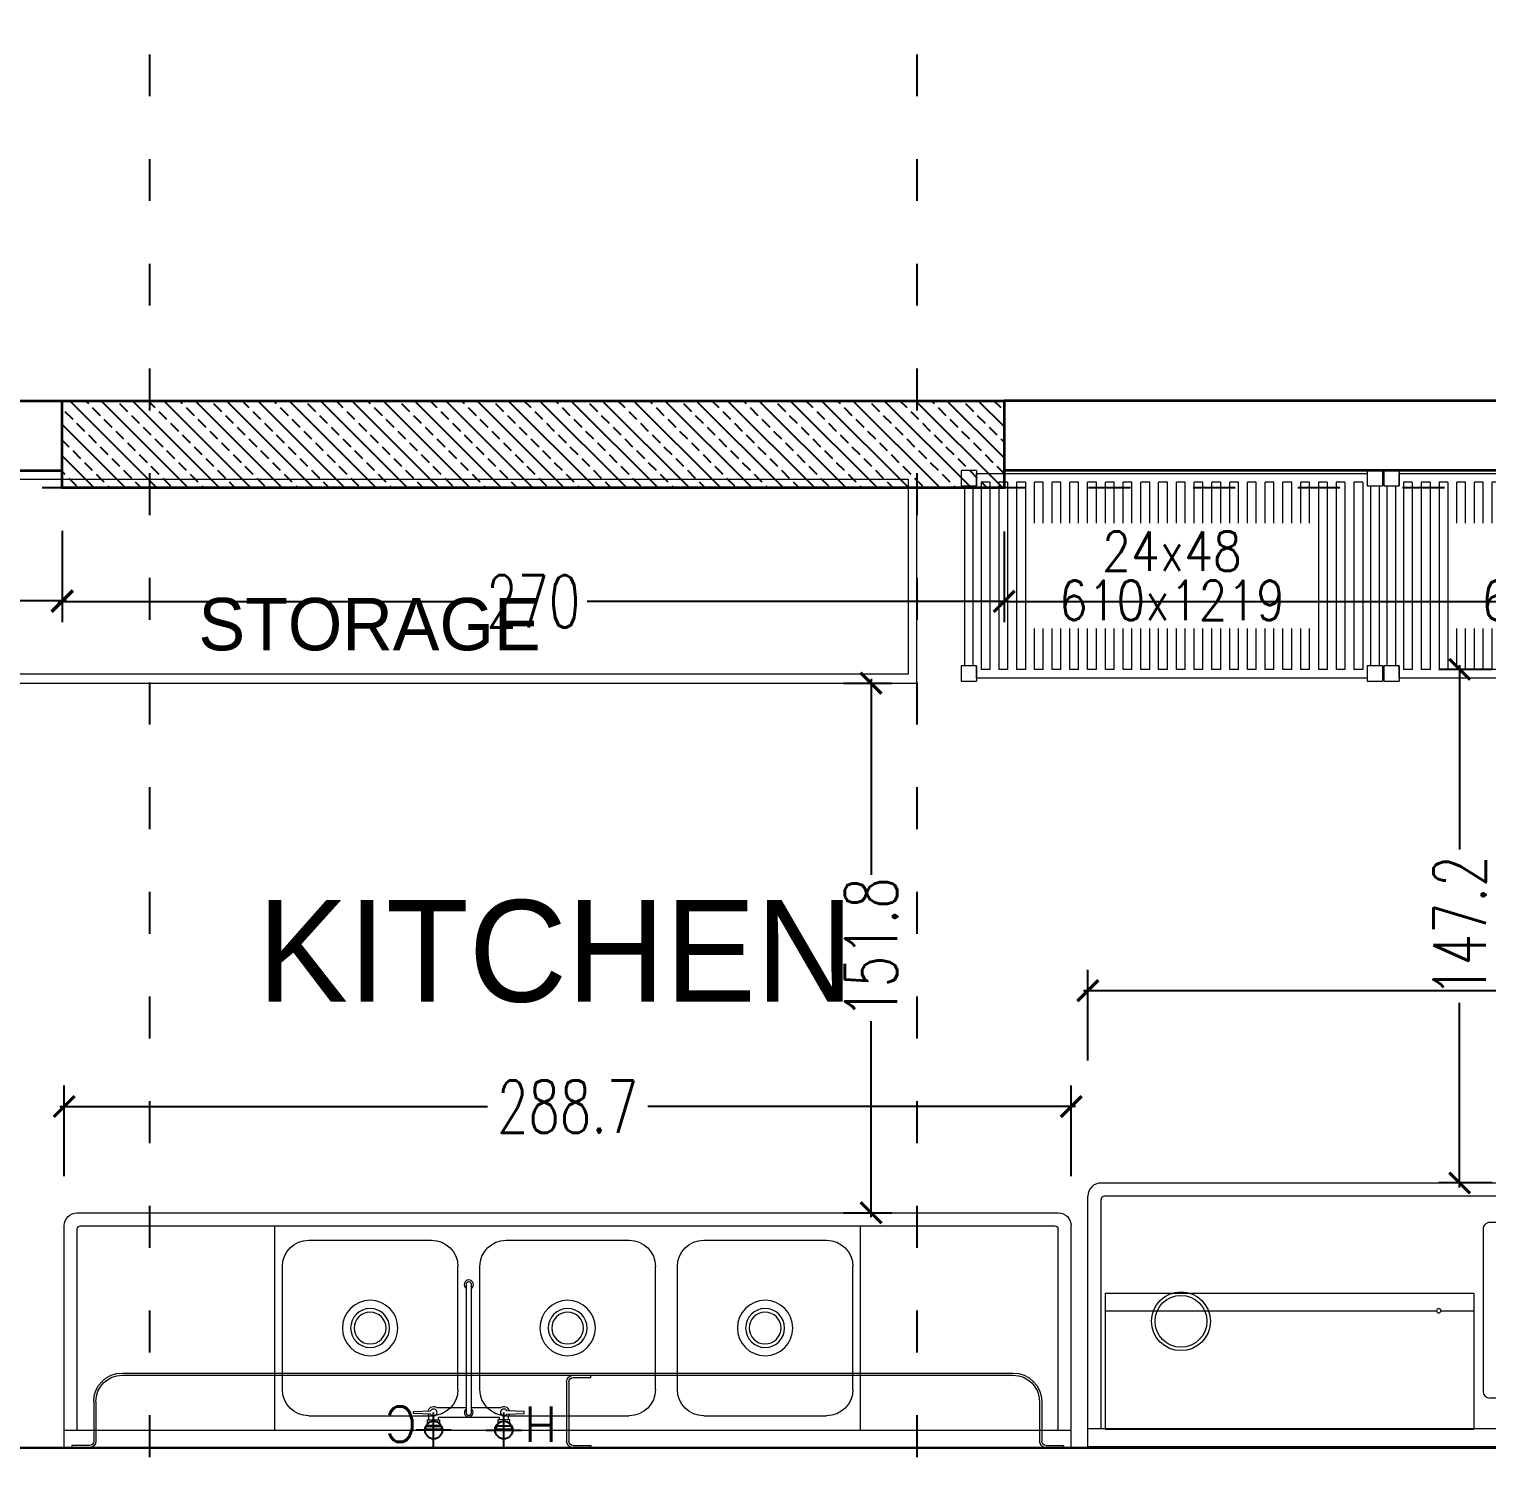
# Model space of a CAD drawing. Header units: centimetres. Extents: x -3207095 to 15275363, y -32656 to 4798027.
# Drawn here: x 684857.3 to 685275.2, y 4438412.8 to 4438823.4 of the extents above; entities that cross this region are included whole.
import ezdxf
from ezdxf.enums import TextEntityAlignment as Align

# ---------------------------------------------------------------- set-up
doc = ezdxf.new("R2010")
doc.units = ezdxf.units.CM
doc.linetypes.add('ACAD_ISO03W100', pattern=[30, 12, -18])
doc.linetypes.add('DUZ', pattern=[500, 500])
doc.layers.get('0').update_dxf_attribs({"color": 1, "linetype": 'DUZ'})
for name, color, linetype, lineweight in [('0A-WALL', 4, 'Continuous', 30), ('200', 9, 'Continuous', 0), ('204', 9, 'Continuous', 13), ('800', 2, 'Continuous', 15), ('DUVAR', 7, 'Continuous', 35), ('Fix & Furniture', 144, 'Continuous', 13), ('IND DUCTO INYECCION', 130, 'Continuous', 0), ('inne_gulv', 252, 'Continuous', 9), ('KOLON_F', 3, 'Continuous', 35), ('Wall', 7, 'Continuous', 35)]:
    doc.layers.add(name, color=color, linetype=linetype, lineweight=lineweight)
for name, color, linetype in [('204-KCL-SHSIZE-M', 7, 'Continuous'), ('450', 6, 'Continuous'), ('DIM', 1, 'DUZ'), ('KOLTAR_F', 145, 'Continuous')]:
    doc.layers.add(name, color=color, linetype=linetype)
doc.styles.add('DIM', font='ROMANSTW.SHX', dxfattribs={"width": 0.7})
doc.styles.add('ROMANS', font='romans.shx')
doc.styles.add('SIMPLEX', font='simplex.shx', dxfattribs={"height": 90})
doc.dimstyles.new('1_100', dxfattribs={"dimtxt": 15, "dimasz": 6, "dimexe": 6, "dimexo": 0, "dimgap": 2, "dimtad": 0, "dimdec": 1, "dimzin": 11, "dimdsep": 46, "dimtxsty": 'DIM', "dimblk": 'ARCHTICK', "dimcen": 3, "dimdle": 1.25, "dimclrt": 2, "dimadec": 0, "dimazin": 0, "dimtfac": 1.25, "dimtdec": 1, "dimtix": 1, "dimtofl": 0, "dimtmove": 1, "dimatfit": 3, "dimldrblk": 'ARCHTICK', "dimfxl": 20, "dimfxlon": 1, "dimtolj": 1, "dimtzin": 0, "dimarcsym": 0})

# ---------------------------------------------------------------- blocks, each defined once
blk = doc.blocks.new('_ArchTick')
at = {"color": 0, "linetype": 'ByBlock', "const_width": 0.15}
blk.add_lwpolyline([(-0.5, -0.5), (0.5, 0.5)], dxfattribs=at)
blk = doc.blocks.new('*D5529')
at = {"layer": 'Defpoints', "color": 0, "linetype": 'Continuous', "lineweight": 5, "transparency": 16777216}
for p in [(684866.79, 4438691.93), (684616.79, 4438666.93), (684866.79, 4438659.6)]:
    blk.add_point(p, dxfattribs=at)
at = {"layer": 'DIM', "color": 0, "linetype": 'Continuous', "lineweight": -2, "transparency": 16777216}
for p, q in [((684866.79, 4438679.6), (684866.79, 4438653.6)), ((684616.79, 4438666.93), (684616.79, 4438653.6)), ((684615.54, 4438659.6), (684726.29, 4438659.6)), ((684868.04, 4438659.6), (684757.29, 4438659.6))]:
    blk.add_line(p, q, dxfattribs=at)
at = {"layer": 'DIM', "color": 0, "linetype": 'Continuous', "lineweight": -2, "transparency": 16777216, "xscale": 6, "yscale": 6, "zscale": 6, "rotation": 180}
blk.add_blockref('_ArchTick', (684616.79, 4438659.6), dxfattribs=at)
at = {"layer": 'DIM', "color": 0, "linetype": 'Continuous', "lineweight": -2, "transparency": 16777216, "xscale": 6, "yscale": 6, "zscale": 6}
blk.add_blockref('_ArchTick', (684866.79, 4438659.6), dxfattribs=at)
at = {"layer": 'DIM', "color": 2, "linetype": 'Continuous', "lineweight": 5, "transparency": 16777216, "insert": (684741.79, 4438659.6), "char_height": 15, "attachment_point": 5, "style": 'DIM'}
blk.add_mtext('\\A1;250', dxfattribs=at)
blk = doc.blocks.new('*D4498')
at = {"layer": 'Defpoints', "color": 0, "linetype": 'Continuous', "lineweight": 5, "transparency": 16777216}
for p in [(684866.79, 4438691.93), (685136.79, 4438691.93), (685136.79, 4438659.41)]:
    blk.add_point(p, dxfattribs=at)
at = {"layer": 'DIM', "color": 0, "linetype": 'Continuous', "lineweight": -2, "transparency": 16777216}
for p, q in [((684866.79, 4438679.41), (684866.79, 4438653.41)), ((685136.79, 4438679.41), (685136.79, 4438653.41)), ((684865.54, 4438659.41), (684986.29, 4438659.41)), ((685138.04, 4438659.41), (685017.29, 4438659.41))]:
    blk.add_line(p, q, dxfattribs=at)
at = {"layer": 'DIM', "color": 0, "linetype": 'Continuous', "lineweight": -2, "transparency": 16777216, "xscale": 6, "yscale": 6, "zscale": 6, "rotation": 180}
blk.add_blockref('_ArchTick', (684866.79, 4438659.41), dxfattribs=at)
at = {"layer": 'DIM', "color": 0, "linetype": 'Continuous', "lineweight": -2, "transparency": 16777216, "xscale": 6, "yscale": 6, "zscale": 6}
blk.add_blockref('_ArchTick', (685136.79, 4438659.41), dxfattribs=at)
at = {"layer": 'DIM', "color": 2, "linetype": 'Continuous', "lineweight": 5, "transparency": 16777216, "insert": (685001.79, 4438659.41), "char_height": 15, "attachment_point": 5, "style": 'DIM'}
blk.add_mtext('\\A1;270', dxfattribs=at)
blk = doc.blocks.new('*D5530')
at = {"layer": 'Defpoints', "color": 0, "linetype": 'Continuous', "lineweight": 5, "transparency": 16777216}
for p in [(685136.79, 4438691.93), (685606.79, 4438691.93), (685606.79, 4438659.41)]:
    blk.add_point(p, dxfattribs=at)
at = {"layer": 'DIM', "color": 0, "linetype": 'Continuous', "lineweight": -2, "transparency": 16777216}
for p, q in [((685136.79, 4438679.41), (685136.79, 4438653.41)), ((685606.79, 4438679.41), (685606.79, 4438653.41)), ((685135.54, 4438659.41), (685356.29, 4438659.41)), ((685608.04, 4438659.41), (685387.29, 4438659.41))]:
    blk.add_line(p, q, dxfattribs=at)
at = {"layer": 'DIM', "color": 0, "linetype": 'Continuous', "lineweight": -2, "transparency": 16777216, "xscale": 6, "yscale": 6, "zscale": 6, "rotation": 180}
blk.add_blockref('_ArchTick', (685136.79, 4438659.41), dxfattribs=at)
at = {"layer": 'DIM', "color": 0, "linetype": 'Continuous', "lineweight": -2, "transparency": 16777216, "xscale": 6, "yscale": 6, "zscale": 6}
blk.add_blockref('_ArchTick', (685606.79, 4438659.41), dxfattribs=at)
at = {"layer": 'DIM', "color": 2, "linetype": 'Continuous', "lineweight": 5, "transparency": 16777216, "insert": (685371.79, 4438659.41), "char_height": 15, "attachment_point": 5, "style": 'DIM'}
blk.add_mtext('\\A1;470', dxfattribs=at)
blk = doc.blocks.new('*D5819')
at = {"layer": 'Defpoints', "color": 0, "linetype": 'Continuous', "lineweight": 5, "transparency": 16777216}
for p in [(691256.93, 4438668.74), (0, 4437978.74), (691238.54, 4437978.74)]:
    blk.add_point(p, dxfattribs=at)
at = {"layer": 'DIM', "color": 0, "linetype": 'Continuous', "lineweight": -2, "transparency": 16777216}
for p, q in [((691256.93, 4438668.74), (691232.54, 4438668.74)), ((691238.54, 4438669.99), (691238.54, 4438339.24)), ((691238.54, 4437977.49), (691238.54, 4438308.24)), ((691218.54, 4437978.74), (691244.54, 4437978.74))]:
    blk.add_line(p, q, dxfattribs=at)
at = {"layer": 'DIM', "color": 0, "linetype": 'Continuous', "lineweight": -2, "transparency": 16777216, "xscale": 6, "yscale": 6, "zscale": 6}
for p, rotation in [((691238.54, 4438668.74), 90), ((691238.54, 4437978.74), 270)]:
    blk.add_blockref('_ArchTick', p, dxfattribs=dict(at, rotation=rotation))
at = {"layer": 'DIM', "color": 2, "linetype": 'Continuous', "lineweight": 5, "transparency": 16777216, "insert": (691238.54, 4438323.74), "char_height": 15, "attachment_point": 5, "rotation": 90, "style": 'DIM'}
blk.add_mtext('\\A1;690', dxfattribs=at)
blk = doc.blocks.new('ADK0468P')
at = {"layer": '200'}
for p, q in [((6, 0), (6, -2)), ((71.03, 0), (6, 0)), ((71.03, 0), (71.03, -28.5)), ((0, -8), (6, -2)), ((6, -2), (71.03, -2)), ((69.53, -2), (69.53, -28.13)), ((6, -24.75), (6, -6.25)), ((6.75, -5.5), (25.25, -5.5)), ((26, -24.75), (26, -6.25)), ((0, -8), (0, -30)), ((6.75, -25.5), (25.25, -25.5)), ((0, -28.5), (69.15, -28.5)), ((0, -30), (69.53, -30))]:
    blk.add_line(p, q, dxfattribs=at)
for radius in [3.16, 2.22, 1.81]:
    blk.add_circle((16, -15.5), radius, dxfattribs=at)
for centre, radius, start, end in [((6.75, -6.25), 0.75, 90, 180), ((25.25, -6.25), 0.75, 0, 90), ((6.75, -24.75), 0.75, 180, 270), ((25.25, -24.75), 0.75, 270, 0), ((69.15, -28.13), 0.375, 270, 360), ((69.53, -28.5), 1.5, 270, 360)]:
    blk.add_arc(centre, radius, start, end, dxfattribs=at)
blk = doc.blocks.new('ADA234P')
at = {"layer": '200'}
for p, q in [((0, 0), (42, 0)), ((42, -15.5), (42, 0)), ((0, -15.5), (0, 0)), ((0, -13.5), (37.75, -13.5)), ((38.25, -13.5), (42, -13.5)), ((0, -15.5), (42, -15.5))]:
    blk.add_line(p, q, dxfattribs=at)
blk.add_circle((38, -13.5), 0.25, dxfattribs=at)
blk = doc.blocks.new('TSR0483P')
at = {"layer": '200'}
for p, q in [((3.31, 0), (1.31, 0)), ((1.31, 0), (1.31, -0.05)), ((3.31, -0.05), (3.31, 0)), ((9.31, 0), (11.31, 0)), ((9.31, -0.05), (9.31, 0)), ((11.31, 0), (11.31, -0.05)), ((1.31, -0.05), (1.46, -0.11)), ((1.46, -0.11), (1.46, -0.39)), ((1.46, -0.11), (3.16, -0.11)), ((1.46, -0.39), (3.16, -0.39)), ((1.63, -0.52), (1.63, -1.16)), ((3, -0.52), (1.63, -0.52)), ((1.63, -1.16), (3, -1.16)), ((1.78, -0.39), (1.78, -0.52)), ((1.78, -1.16), (1.78, -1.61)), ((2.85, -0.52), (2.85, -0.39)), ((2.85, -1.46), (2.85, -1.16)), ((9.78, -1.46), (2.85, -1.46)), ((3, -1.16), (3, -0.52)), ((3.16, -0.11), (3.31, -0.05)), ((3.16, -0.39), (3.16, -0.11)), ((9.46, -0.11), (9.31, -0.05)), ((9.46, -0.39), (9.46, -0.11)), ((9.46, -0.11), (11.16, -0.11)), ((11.16, -0.39), (9.46, -0.39)), ((9.63, -1.16), (9.63, -0.52)), ((9.63, -0.52), (11, -0.52)), ((11, -1.16), (9.63, -1.16)), ((9.78, -0.52), (9.78, -0.39)), ((9.78, -1.46), (9.78, -1.16)), ((10.85, -0.39), (10.85, -0.52)), ((10.85, -1.16), (10.85, -1.61)), ((11, -0.52), (11, -1.16)), ((11.31, -0.05), (11.16, -0.11)), ((11.16, -0.11), (11.16, -0.39)), ((1.97, -1.8), (0, -1.87)), ((0, -1.87), (0, -2.13)), ((0, -2.13), (1.97, -2.2)), ((2.7, -2.54), (6, -2.54)), ((6, -1.99), (6, -16.57)), ((6.62, -16.57), (6.62, -1.99)), ((6.62, -2.54), (9.93, -2.54)), ((10.66, -1.8), (12.62, -1.87)), ((12.62, -2.13), (10.66, -2.2)), ((12.62, -1.87), (12.62, -2.13))]:
    blk.add_line(p, q, dxfattribs=at)
for centre, radius, start, end in [((2.31, -2), 0.662, 144.2093, 163.6134), ((2.31, -2), 0.4, 209.9059, 150.0941), ((6.31, -2), 0.5, 308.111, 231.889), ((10.31, -2), 0.4, 29.9059, 330.0941), ((10.31, -2), 0.662, 16.3866, 35.7907), ((2.31, -2), 0.662, 196.4779, 305.6345), ((6.31, -1.99), 0.309, 0, 180), ((10.31, -2), 0.662, 234.3655, 343.5221), ((6.31, -16.57), 0.528, 125.524, 54.0084), ((6.31, -16.57), 0.309, 180, 0)]:
    blk.add_arc(centre, radius, start, end, dxfattribs=at)
at = {"layer": '450'}
for p, q in [((2.31, 2), (2.31, -2)), ((10.31, 2), (10.31, -2)), ((4.31, 0), (0.31, 0)), ((8.31, 0), (12.31, 0))]:
    blk.add_line(p, q, dxfattribs=at)
for centre in [(2.31, 0), (10.31, 0)]:
    blk.add_circle(centre, 1, dxfattribs=at)
at = {"layer": '450', "style": 'SIMPLEX'}
for s, p in [('H', (-3.76, -2.67)), ('C', (12.26, -2.67))]:
    blk.add_text(s, height=4, dxfattribs=at).set_placement(p)
blk = doc.blocks.new('freg3pozas')
at = {"layer": '200'}
for p, q in [((32.1533, 16.6547), (35.0675, 16.6547)), ((32.1533, 16.6547), (32.1533, 16.0133)), ((35.0675, 16.6547), (35.0675, 16.0133)), ((32.1533, 16.6039), (35.0675, 16.6039)), ((32.1914, 16.6039), (32.1914, 16.0229)), ((32.7625, 16.6039), (32.7625, 16.0133)), ((34.4579, 16.6039), (34.4579, 16.0133)), ((35.0294, 16.6039), (35.0294, 16.0229)), ((32.8609, 16.5626), (33.2165, 16.5626)), ((33.4324, 16.5626), (33.788, 16.5626)), ((34.0039, 16.5626), (34.3595, 16.5626)), ((32.7847, 16.4864), (32.7847, 16.1308)), ((33.2927, 16.4864), (33.2927, 16.1308)), ((33.3562, 16.4864), (33.3562, 16.1308)), ((33.8642, 16.4864), (33.8642, 16.1308)), ((33.9277, 16.4864), (33.9277, 16.1308)), ((34.4357, 16.4864), (34.4357, 16.1308)), ((32.8609, 16.0546), (33.2165, 16.0546)), ((33.4324, 16.0546), (33.788, 16.0546)), ((34.0039, 16.0546), (34.3595, 16.0546)), ((32.2009, 16.0133), (35.0199, 16.0133)), ((32.1914, 15.9752), (35.0294, 15.9752))]:
    blk.add_line(p, q, dxfattribs=at)
for centre, radius in [((33.0387, 16.3086), 0.0802), ((33.6102, 16.3086), 0.0802), ((34.1817, 16.3086), 0.0802), ((33.0387, 16.3086), 0.0564), ((33.0387, 16.3086), 0.046), ((33.6102, 16.3086), 0.0564), ((33.6102, 16.3086), 0.046), ((34.1817, 16.3086), 0.0564), ((34.1817, 16.3086), 0.046)]:
    blk.add_circle(centre, radius, dxfattribs=at)
for centre, radius, start, end in [((32.8609, 16.4864), 0.0762, 90, 180), ((33.2165, 16.4864), 0.0762, 0, 90), ((33.4324, 16.4864), 0.0762, 90, 180), ((33.788, 16.4864), 0.0762, 0, 90), ((34.0039, 16.4864), 0.0762, 90, 180), ((34.3595, 16.4864), 0.0762, 0, 90), ((32.8609, 16.1308), 0.0762, 180, 270), ((33.2165, 16.1308), 0.0762, 270, 0), ((33.4324, 16.1308), 0.0762, 180, 270), ((33.788, 16.1308), 0.0762, 270, 0), ((34.0039, 16.1308), 0.0762, 180, 270), ((34.3595, 16.1308), 0.0762, 270, 0), ((32.1914, 16.0133), 0.0381, 180, 270), ((32.2009, 16.0229), 0.00952, 180, 270), ((35.0199, 16.0229), 0.00952, 270, 0), ((35.0294, 16.0133), 0.0381, 270, 0)]:
    blk.add_arc(centre, radius, start, end, dxfattribs=at)
blk = doc.blocks.new('CBS1499P')
at = {"layer": '200'}
for p, q in [((0, 0), (0, -1.75)), ((1.75, 0), (0, 0)), ((1.75, 0), (1.75, -1.75)), ((46.25, 0), (46.25, -1.75)), ((48, 0), (46.25, 0)), ((48, 0), (48, -1.75)), ((1.75, -1.75), (1.75, -0.341)), ((1.75, -0.341), (46.25, -0.341)), ((46.25, -0.341), (46.25, -1.75)), ((0, -1.75), (1.75, -1.75)), ((0.375, -1.75), (0.375, -22.25)), ((1.375, -22.25), (1.375, -1.75)), ((1.375, -1.75), (1.75, -1.75)), ((46.25, -1.75), (48, -1.75)), ((46.25, -1.75), (46.625, -1.75)), ((46.625, -1.75), (46.625, -22.25)), ((47.625, -1.75), (47.625, -22.25)), ((0, -22.25), (0, -24)), ((1.75, -22.25), (0, -22.25)), ((1.75, -22.25), (1.375, -22.25)), ((1.75, -22.25), (1.75, -24)), ((1.75, -23.659), (1.75, -22.25)), ((46.25, -22.25), (46.25, -24)), ((48, -22.25), (46.25, -22.25)), ((46.625, -22.25), (46.25, -22.25)), ((46.25, -22.25), (46.25, -23.66)), ((48, -22.25), (48, -24)), ((0, -24), (1.75, -24)), ((46.25, -23.66), (1.75, -23.659)), ((46.25, -24), (48, -24))]:
    blk.add_line(p, q, dxfattribs=at)
at = {"layer": '204'}
for p, q in [((3.261, -1.341), (2.261, -1.341)), ((2.261, -1.341), (2.261, -22.659)), ((3.261, -1.341), (3.261, -22.659)), ((5.284, -1.341), (4.284, -1.341)), ((4.284, -1.341), (4.284, -22.659)), ((5.284, -1.341), (5.284, -22.659)), ((7.307, -1.341), (6.307, -1.341)), ((6.307, -1.341), (6.307, -22.659)), ((7.307, -1.341), (7.307, -22.659)), ((9.33, -1.341), (8.33, -1.341)), ((8.33, -6), (8.33, -1.341)), ((9.33, -6), (9.33, -1.341)), ((11.352, -1.341), (10.352, -1.341)), ((10.352, -6), (10.352, -1.341)), ((11.352, -6), (11.352, -1.341)), ((13.375, -1.341), (12.375, -1.341)), ((12.375, -6), (12.375, -1.341)), ((13.375, -6), (13.375, -1.341)), ((15.398, -1.341), (14.398, -1.341)), ((14.398, -6), (14.398, -1.341)), ((15.398, -6), (15.398, -1.341)), ((17.42, -1.341), (16.42, -1.341)), ((16.42, -6), (16.42, -1.341)), ((17.42, -6), (17.42, -1.341)), ((19.443, -1.341), (18.443, -1.341)), ((18.443, -6), (18.443, -1.341)), ((19.443, -6), (19.443, -1.341)), ((21.466, -1.341), (20.466, -1.341)), ((20.466, -6), (20.466, -1.341)), ((21.466, -6), (21.466, -1.341)), ((23.489, -1.341), (22.489, -1.341)), ((22.489, -6), (22.489, -1.341)), ((23.489, -6), (23.489, -1.341)), ((25.511, -1.341), (24.511, -1.341)), ((24.511, -6), (24.511, -1.341)), ((25.511, -6), (25.511, -1.341)), ((27.534, -1.341), (26.534, -1.341)), ((26.534, -6), (26.534, -1.341)), ((27.534, -6), (27.534, -1.341)), ((29.557, -1.341), (28.557, -1.341)), ((28.557, -6), (28.557, -1.341)), ((29.557, -6), (29.557, -1.341)), ((31.58, -1.341), (30.58, -1.341)), ((30.58, -6), (30.58, -1.341)), ((31.58, -6), (31.58, -1.341)), ((33.602, -1.341), (32.602, -1.341)), ((32.602, -6), (32.602, -1.341)), ((33.602, -6), (33.602, -1.341)), ((35.625, -1.341), (34.625, -1.341)), ((34.625, -6), (34.625, -1.341)), ((35.625, -6), (35.625, -1.341)), ((37.648, -1.341), (36.648, -1.341)), ((36.648, -6), (36.648, -1.341)), ((37.648, -6), (37.648, -1.341)), ((39.67, -1.341), (38.67, -1.341)), ((38.67, -6), (38.67, -1.341)), ((39.67, -6), (39.67, -1.341)), ((41.693, -1.341), (40.693, -1.341)), ((40.693, -1.341), (40.693, -22.659)), ((41.693, -1.341), (41.693, -22.659)), ((43.716, -1.341), (42.716, -1.341)), ((42.716, -1.341), (42.716, -22.659)), ((43.716, -1.341), (43.716, -22.659)), ((45.739, -1.341), (44.739, -1.341)), ((44.739, -1.341), (44.739, -22.659)), ((45.739, -1.341), (45.739, -22.659)), ((8.33, -22.659), (8.33, -18)), ((9.33, -22.659), (9.33, -18)), ((10.352, -22.659), (10.352, -18)), ((11.352, -22.659), (11.352, -18)), ((12.375, -22.659), (12.375, -18)), ((13.375, -22.659), (13.375, -18)), ((14.398, -22.659), (14.398, -18)), ((15.398, -22.659), (15.398, -18)), ((16.42, -22.659), (16.42, -18)), ((17.42, -22.659), (17.42, -18)), ((18.443, -22.659), (18.443, -18)), ((19.443, -22.659), (19.443, -18)), ((20.466, -22.659), (20.466, -18)), ((21.466, -22.659), (21.466, -18)), ((22.489, -22.659), (22.489, -18)), ((23.489, -22.659), (23.489, -18)), ((24.511, -22.659), (24.511, -18)), ((25.511, -22.659), (25.511, -18)), ((26.534, -22.659), (26.534, -18)), ((27.534, -22.659), (27.534, -18)), ((28.557, -22.659), (28.557, -18)), ((29.557, -22.659), (29.557, -18)), ((30.58, -22.659), (30.58, -18)), ((31.58, -22.659), (31.58, -18)), ((32.602, -22.659), (32.602, -18)), ((33.602, -22.659), (33.602, -18)), ((34.625, -22.659), (34.625, -18)), ((35.625, -22.659), (35.625, -18)), ((36.648, -22.659), (36.648, -18)), ((37.648, -22.659), (37.648, -18)), ((38.67, -22.659), (38.67, -18)), ((39.67, -22.659), (39.67, -18)), ((3.261, -22.659), (2.261, -22.659)), ((5.284, -22.659), (4.284, -22.659)), ((7.307, -22.659), (6.307, -22.659)), ((9.33, -22.659), (8.33, -22.659)), ((11.352, -22.659), (10.352, -22.659)), ((13.375, -22.659), (12.375, -22.659)), ((15.398, -22.659), (14.398, -22.659)), ((17.42, -22.659), (16.42, -22.659)), ((19.443, -22.659), (18.443, -22.659)), ((21.466, -22.659), (20.466, -22.659)), ((23.489, -22.659), (22.489, -22.659)), ((25.511, -22.659), (24.511, -22.659)), ((27.534, -22.659), (26.534, -22.659)), ((29.557, -22.659), (28.557, -22.659)), ((31.58, -22.659), (30.58, -22.659)), ((33.602, -22.659), (32.602, -22.659)), ((35.625, -22.659), (34.625, -22.659)), ((37.648, -22.659), (36.648, -22.659)), ((39.67, -22.659), (38.67, -22.659)), ((41.693, -22.659), (40.693, -22.659)), ((43.716, -22.659), (42.716, -22.659)), ((45.739, -22.659), (44.739, -22.659))]:
    blk.add_line(p, q, dxfattribs=at)
at = {"layer": '204-KCL-SHSIZE-M', "style": 'ROMANS', "width": 0.85}
for s, p in [('24x48', (24, -9.2)), ('610x1219', (24, -14.8))]:
    blk.add_text(s, height=4.5, dxfattribs=at).set_placement(p, align=Align.MIDDLE)
blk = doc.blocks.new('ADF428P')
at = {"layer": '200'}
for p, q in [((57.125, 0), (59.125, 0)), ((59.125, -0.25), (59.125, 0)), ((111, 0), (113, 0)), ((113, -0.25), (113, 0)), ((2, 0), (0, 0)), ((0, -0.25), (0, 0)), ((2, -0.25), (0, -0.25)), ((2.5, -5.25), (2.5, -0.75)), ((2.75, -5.25), (2.75, -0.75)), ((56.375, -7.5), (56.375, -0.75)), ((56.625, -7.5), (56.625, -0.75)), ((57.125, -0.25), (59.125, -0.25)), ((110.25, -5.25), (110.25, -0.75)), ((110.5, -5.25), (110.5, -0.75)), ((111, -0.25), (113, -0.25)), ((5.75, -8.25), (107.25, -8.25)), ((57.125, -8), (59.125, -8)), ((57.125, -8.25), (59.125, -8.25)), ((59.125, -8), (59.125, -8.25)), ((5.75, -8.5), (107.25, -8.5))]:
    blk.add_line(p, q, dxfattribs=at)
for centre, radius, start, end in [((57.125, -0.75), 0.75, 90, 180), ((111, -0.75), 0.75, 90, 180), ((2, -0.75), 0.75, 0, 90), ((2, -0.75), 0.5, 0, 90), ((57.125, -0.75), 0.5, 90, 180), ((111, -0.75), 0.5, 90, 180), ((5.75, -5.25), 3.25, 180, 270), ((5.75, -5.25), 3, 180, 270), ((107.25, -5.25), 3.25, 270, 0), ((107.25, -5.25), 3, 270, 0), ((57.125, -7.5), 0.75, 180, 270), ((57.125, -7.5), 0.5, 180, 270)]:
    blk.add_arc(centre, radius, start, end, dxfattribs=at)
blk = doc.blocks.new('*D5921')
at = {"layer": 'Defpoints', "color": 0, "linetype": 'Continuous', "lineweight": 5, "transparency": 16777216}
for p in [(685276.72, 4438639.92), (685267.35, 4438492.74), (685276.72, 4438492.74)]:
    blk.add_point(p, dxfattribs=at)
at = {"layer": 'DIM', "color": 0, "linetype": 'Continuous', "lineweight": -2, "transparency": 16777216}
for p, q in [((685267.35, 4438641.17), (685267.35, 4438588.33)), ((685276.72, 4438639.92), (685261.35, 4438639.92)), ((685267.35, 4438491.49), (685267.35, 4438544.33)), ((685276.72, 4438492.74), (685261.35, 4438492.74))]:
    blk.add_line(p, q, dxfattribs=at)
at = {"layer": 'DIM', "color": 0, "linetype": 'Continuous', "lineweight": -2, "transparency": 16777216, "xscale": 6, "yscale": 6, "zscale": 6}
for p, rotation in [((685267.35, 4438639.92), 90), ((685267.35, 4438492.74), 270)]:
    blk.add_blockref('_ArchTick', p, dxfattribs=dict(at, rotation=rotation))
at = {"layer": 'DIM', "color": 2, "linetype": 'Continuous', "lineweight": 5, "transparency": 16777216, "insert": (685267.35, 4438566.33), "char_height": 15, "attachment_point": 5, "rotation": 90, "style": 'DIM'}
blk.add_mtext('\\A1;147.2', dxfattribs=at)
blk = doc.blocks.new('*D5927')
at = {"layer": 'Defpoints', "color": 0, "linetype": 'Continuous', "lineweight": 5, "transparency": 16777216}
for p in [(685090.69, 4438635.97), (685090.69, 4438484.2), (685098.62, 4438484.2)]:
    blk.add_point(p, dxfattribs=at)
at = {"layer": 'DIM', "color": 0, "linetype": 'Continuous', "lineweight": -2, "transparency": 16777216}
for p, q in [((685098.62, 4438637.22), (685098.62, 4438581.09)), ((685090.69, 4438635.97), (685104.62, 4438635.97)), ((685098.62, 4438482.95), (685098.62, 4438539.09)), ((685090.69, 4438484.2), (685104.62, 4438484.2))]:
    blk.add_line(p, q, dxfattribs=at)
at = {"layer": 'DIM', "color": 0, "linetype": 'Continuous', "lineweight": -2, "transparency": 16777216, "xscale": 6, "yscale": 6, "zscale": 6}
for p, rotation in [((685098.62, 4438635.97), 90), ((685098.62, 4438484.2), 270)]:
    blk.add_blockref('_ArchTick', p, dxfattribs=dict(at, rotation=rotation))
at = {"layer": 'DIM', "color": 2, "linetype": 'Continuous', "lineweight": 5, "transparency": 16777216, "insert": (685098.62, 4438560.09), "char_height": 15, "attachment_point": 5, "rotation": 90, "style": 'DIM'}
blk.add_mtext('\\A1;151.8', dxfattribs=at)
blk = doc.blocks.new('*D5933')
at = {"layer": 'Defpoints', "color": 0, "linetype": 'Continuous', "lineweight": 5, "transparency": 16777216}
for p in [(684867.33, 4438514.65), (684867.33, 4438469.46), (685156.02, 4438469.46)]:
    blk.add_point(p, dxfattribs=at)
at = {"layer": 'DIM', "color": 0, "linetype": 'Continuous', "lineweight": -2, "transparency": 16777216}
for p, q in [((684867.33, 4438494.65), (684867.33, 4438520.65)), ((685156.02, 4438494.65), (685156.02, 4438520.65)), ((684866.08, 4438514.65), (684988.67, 4438514.65)), ((685157.27, 4438514.65), (685034.67, 4438514.65))]:
    blk.add_line(p, q, dxfattribs=at)
at = {"layer": 'DIM', "color": 0, "linetype": 'Continuous', "lineweight": -2, "transparency": 16777216, "xscale": 6, "yscale": 6, "zscale": 6, "rotation": 180}
blk.add_blockref('_ArchTick', (684867.33, 4438514.65), dxfattribs=at)
at = {"layer": 'DIM', "color": 0, "linetype": 'Continuous', "lineweight": -2, "transparency": 16777216, "xscale": 6, "yscale": 6, "zscale": 6}
blk.add_blockref('_ArchTick', (685156.02, 4438514.65), dxfattribs=at)
at = {"layer": 'DIM', "color": 2, "linetype": 'Continuous', "lineweight": 5, "transparency": 16777216, "insert": (685011.67, 4438514.65), "char_height": 15, "attachment_point": 5, "style": 'DIM'}
blk.add_mtext('\\A1;288.7', dxfattribs=at)
blk = doc.blocks.new('*D5935')
at = {"layer": 'Defpoints', "color": 0, "linetype": 'Continuous', "lineweight": 5, "transparency": 16777216}
for p in [(685491.62, 4438547.87), (685160.78, 4438474.25), (685491.62, 4438474.25)]:
    blk.add_point(p, dxfattribs=at)
at = {"layer": 'DIM', "color": 0, "linetype": 'Continuous', "lineweight": -2, "transparency": 16777216}
for p, q in [((685160.78, 4438527.87), (685160.78, 4438553.87)), ((685491.62, 4438527.87), (685491.62, 4438553.87)), ((685159.53, 4438547.87), (685303.2, 4438547.87)), ((685492.87, 4438547.87), (685349.2, 4438547.87))]:
    blk.add_line(p, q, dxfattribs=at)
at = {"layer": 'DIM', "color": 0, "linetype": 'Continuous', "lineweight": -2, "transparency": 16777216, "xscale": 6, "yscale": 6, "zscale": 6, "rotation": 180}
blk.add_blockref('_ArchTick', (685160.78, 4438547.87), dxfattribs=at)
at = {"layer": 'DIM', "color": 0, "linetype": 'Continuous', "lineweight": -2, "transparency": 16777216, "xscale": 6, "yscale": 6, "zscale": 6}
blk.add_blockref('_ArchTick', (685491.62, 4438547.87), dxfattribs=at)
at = {"layer": 'DIM', "color": 2, "linetype": 'Continuous', "lineweight": 5, "transparency": 16777216, "insert": (685326.2, 4438547.87), "char_height": 15, "attachment_point": 5, "style": 'DIM'}
blk.add_mtext('\\A1;330.8', dxfattribs=at)

msp = doc.modelspace()

# ---------------------------------------------------------------- hatches: boundary and pattern name
at = {"layer": 'KOLTAR_F'}
h = msp.add_hatch(dxfattribs=at)
h.set_pattern_fill('ANSI33', color=256, angle=90, style=0)
h.set_pattern_definition([(135, (5187579.261, 3778083.4494), (-4.4901280605, -4.4901280605), []), (135, (5187579.261, 3778087.9395), (-4.4901280605, -4.4901280605), [3.175, -1.5875])])
h.paths.add_polyline_path([(685136.79, 4438716.93), (684866.79, 4438716.93), (684866.79, 4438691.93), (685136.79, 4438691.93)])

# ---------------------------------------------------------------- linework, layer by layer
at = {"color": 232, "linetype": 'ACAD_ISO03W100'}
for p, q in [((684891.79, 4439926.16), (684891.79, 4436667.31)), ((685111.79, 4439926.16), (685111.79, 4436667.31)), ((685862.98, 4438691.93), (681754.42, 4438691.93))]:
    msp.add_line(p, q, dxfattribs=at)
at = {"layer": 'DUVAR'}
for p, q in [((684616.79, 4438716.93), (684866.79, 4438716.93)), ((685495.55, 4438716.93), (685136.79, 4438716.93)), ((684616.79, 4438696.93), (684866.79, 4438696.93)), ((685495.55, 4438696.93), (685136.79, 4438696.93))]:
    msp.add_line(p, q, dxfattribs=at)
at = {"layer": 'Fix & Furniture', "ltscale": 0.02}
for p, q in [((685111.79, 4438635.97), (685111.79, 4438691.93)), ((684647.75, 4438635.97), (685111.79, 4438635.97))]:
    msp.add_line(p, q, dxfattribs=at)
msp.add_lwpolyline([(684584.57, 4438196.33), (684584.57, 4438694.39), (685109.25, 4438694.39), (685109.25, 4438638.51), (684645.21, 4438638.51), (684645.21, 4438196.33)], close=True, dxfattribs=at)
at = {"layer": 'inne_gulv', "linetype": 'ByBlock', "ltscale": 0.2}
for radius in [8.42, 7.43]:
    msp.add_circle((685187.47, 4438453.11), radius, dxfattribs=at)
at = {"layer": 'KOLON_F'}
msp.add_lwpolyline([(684866.79, 4438716.93), (685136.79, 4438716.93), (685136.79, 4438691.93), (684866.79, 4438691.93)], close=True, dxfattribs=at)
at = {"layer": 'Wall', "ltscale": 0.02}
msp.add_line((684839.37, 4438416.88), (685636.79, 4438416.93), dxfattribs=at)

# ---------------------------------------------------------------- block references
at = {"layer": '0A-WALL', "ltscale": 0.2, "xscale": 2.51612903257616, "yscale": 2.51612903257616, "zscale": 2.51612903257616}
for p in [(685124.49, 4438696.93), (685245.58, 4438696.93)]:
    msp.add_blockref('CBS1499P', p, dxfattribs=at)
at = {"layer": '800', "rotation": 180}
for name, p, xscale, yscale, zscale in [('freg3pozas', (681682.22, 4440066.71), -99.06019813291968, 99.06019813291968, 99.06019813291968), ('ADF428P', (684869.51, 4438416.9), -2.51612903257616, 2.51612903257616, 2.51612903257616)]:
    msp.add_blockref(name, p, dxfattribs=dict(at, xscale=xscale, yscale=yscale, zscale=zscale))
at = {"layer": '800', "linetype": 'Continuous', "xscale": 2.51612903257616, "yscale": 2.51612903257616, "zscale": 2.51612903257616, "rotation": 180}
msp.add_blockref('TSR0483P', (684999.19, 4438421.93), dxfattribs=at)
at = {"layer": '800', "ltscale": 0.2, "xscale": -2.51612903257616, "yscale": 2.51612903257616, "zscale": 2.51612903257616, "rotation": 180}
msp.add_blockref('ADA234P', (685165.76, 4438422.17), dxfattribs=at)
at = {"layer": 'IND DUCTO INYECCION', "linetype": 'Continuous', "xscale": 2.51612903257616, "yscale": 2.51612903257616, "zscale": 2.51612903257616, "rotation": 180}
msp.add_blockref('ADK0468P', (685339.5, 4438417.25), dxfattribs=at)

# ---------------------------------------------------------------- texts
at = {"attachment_point": 1}
for s, width, gutter_width, insert, char_height in [('{\\fCentury Gothic|b0|i0|c0|p34;\\C7;STORAGE}', 175.9451, 12.5, (684905.82, 4438660.39), 15), ('{\\fCentury Gothic|b0|i0|c0|p34;\\C7;KITCHEN}', 195.5804, 6.07, (684922.72, 4438573.82), 29.1334)]:
    msp.add_mtext_dynamic_manual_height_columns(s, width=width, gutter_width=gutter_width, heights=[0], dxfattribs=dict(at, insert=insert, char_height=char_height))

# ---------------------------------------------------------------- dimensions: what is measured, and where the dimension line sits
at = {"layer": 'DIM', "linetype": 'Continuous', "lineweight": 5}
for base, p1, p2, picture, middle in [((684866.79, 4438659.6), (684616.79, 4438666.93), (684866.79, 4438691.93), '*D5529', (684741.79, 4438659.6)), ((685136.79, 4438659.41), (684866.79, 4438691.93), (685136.79, 4438691.93), '*D4498', (685001.79, 4438659.41)), ((685606.79, 4438659.41), (685136.79, 4438691.93), (685606.79, 4438691.93), '*D5530', (685371.79, 4438659.41))]:
    dim = msp.add_linear_dim(base=base, p1=p1, p2=p2, dimstyle='1_100', dxfattribs=at)
    dim.commit()
    dim.dimension.update_dxf_attribs({"geometry": picture, "text_midpoint": middle})
dim = msp.add_linear_dim(base=(691238.54, 4437978.74), p1=(691256.93, 4438668.74), p2=(0, 4437978.74), angle=90, dimstyle='1_100', dxfattribs=at)
dim.commit()
dim.dimension.update_dxf_attribs({"geometry": '*D5819', "text_midpoint": (691238.54, 4438323.74)})
for p1, p2, distance, picture, middle in [((685276.72, 4438639.92), (685276.72, 4438492.74), -9.36, '*D5921', (685267.35, 4438566.33)), ((685090.69, 4438635.97), (685090.69, 4438484.2), 7.94, '*D5927', (685098.62, 4438560.09)), ((685160.78, 4438474.25), (685491.62, 4438474.25), 73.62, '*D5935', (685326.2, 4438547.87)), ((685156.02, 4438469.46), (684867.33, 4438469.46), -45.19, '*D5933', (685011.67, 4438514.65))]:
    dim = msp.add_aligned_dim(p1=p1, p2=p2, distance=distance, dimstyle='1_100', dxfattribs=at)
    dim.commit()
    dim.dimension.update_dxf_attribs({"geometry": picture, "text_midpoint": middle})

doc.saveas('drawing.dxf')
